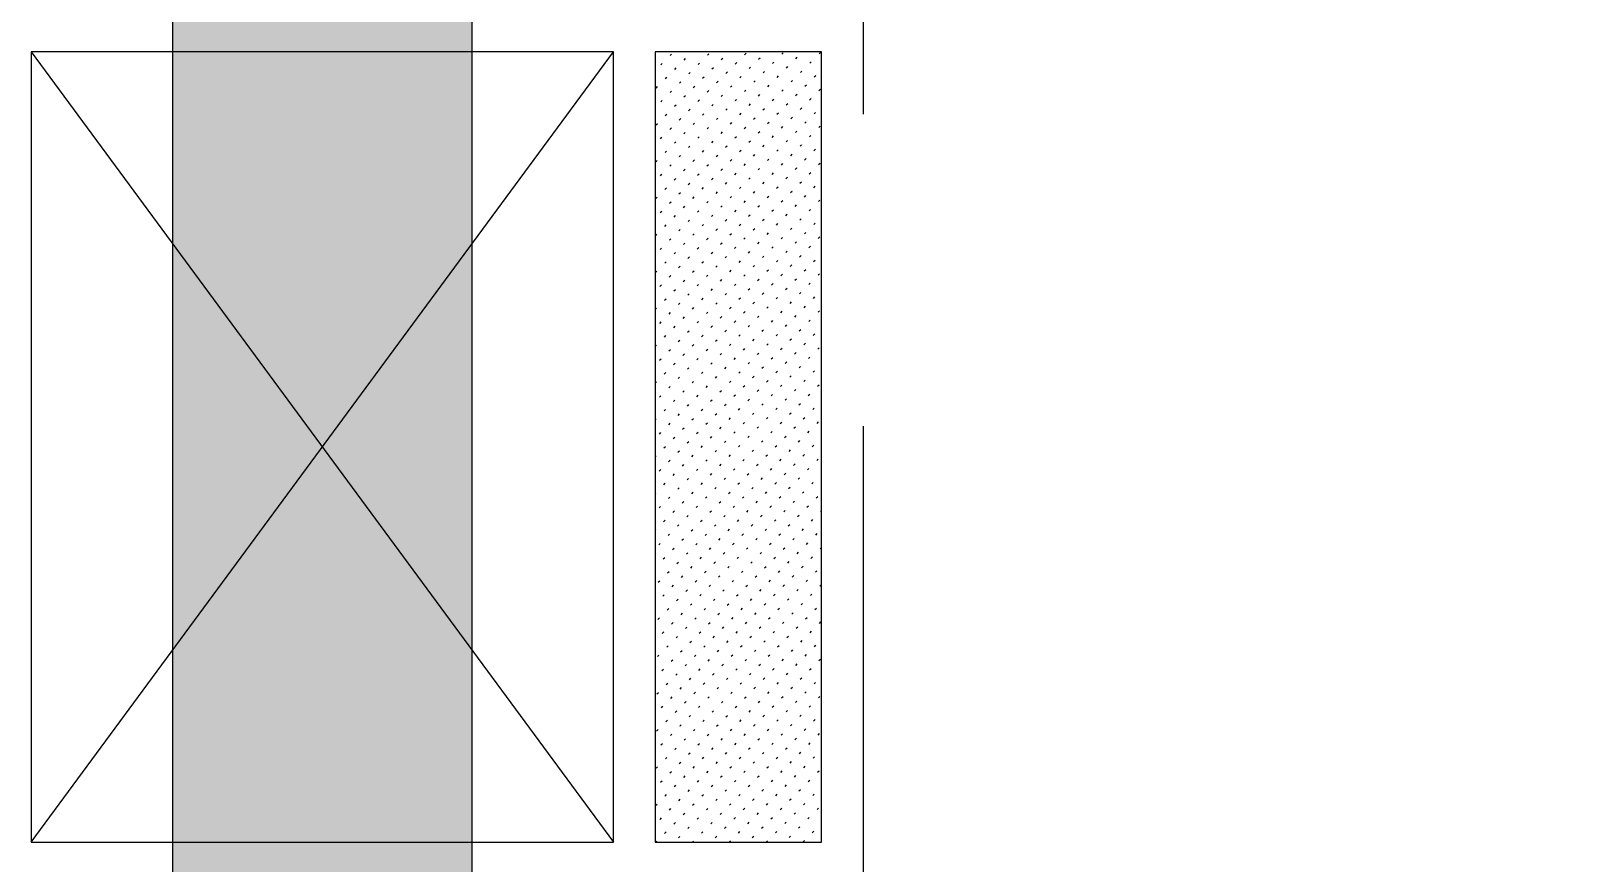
# Model space of a CAD drawing. Extents: x 0 to 119, y 0 to 84.
# Drawn here: x 67.092 to 68.582, y 69.552 to 70.352 of the extents above; entities that cross this region are included whole.
import ezdxf

# ---------------------------------------------------------------- set-up
doc = ezdxf.new("R2010")
doc.units = 0
doc.header["$MEASUREMENT"] = 0
doc.linetypes.add('ESTILO_TQS_0001', pattern=[1, 0.7, -0.3])
for name, color, linetype in [('1', 3, 'CONTINUOUS'), ('29', 9, 'CONTINUOUS'), ('9', 8, 'CONTINUOUS')]:
    doc.layers.add(name, color=color, linetype=linetype)

msp = doc.modelspace()

# ---------------------------------------------------------------- linework, layer by layer
at = {"layer": '1', "color": 3, "linetype": 'ESTILO_TQS_0001'}
msp.add_lwpolyline([(67.89179, 68.732318), (70.85179, 68.732318), (70.85179, 71.972318), (67.89179, 71.972318), (67.89179, 68.732318)], dxfattribs=at)
at = {"layer": '29', "color": 9, "linetype": 'Continuous'}
msp.add_lwpolyline([(67.227788, 63.132318), (67.515788, 63.132318), (67.515788, 74.332318), (67.227788, 74.332318), (67.227788, 63.132318)], dxfattribs=at)
for points in [[(67.227788, 63.132318), (67.515788, 63.132318), (67.515788, 74.332318)], [(67.227788, 63.132318), (67.515788, 74.332318), (67.227788, 74.332318)], [(67.227788, 63.132318), (67.227788, 74.332318), (67.227788, 63.132318)]]:
    msp.add_solid(points, dxfattribs=at)
at = {"layer": '9', "color": 8, "linetype": 'Continuous'}
for p, q in [((67.091788, 70.332318), (67.651788, 69.572318)), ((67.091788, 69.572318), (67.651788, 70.332318)), ((67.706204, 70.328676), (67.707618, 70.33009)), ((67.741983, 70.3291), (67.743398, 70.330515)), ((67.777763, 70.329525), (67.779177, 70.330939)), ((67.813543, 70.329949), (67.814957, 70.331363)), ((67.849322, 70.330373), (67.850736, 70.331787)), ((67.691788, 70.31426), (67.691788, 70.31426)), ((67.697223, 70.319696), (67.698638, 70.32111)), ((67.710623, 70.315418), (67.712037, 70.316832)), ((67.719603, 70.324398), (67.721018, 70.325812)), ((67.733003, 70.32012), (67.734417, 70.321534)), ((67.746403, 70.315842), (67.747817, 70.317256)), ((67.755383, 70.324822), (67.756797, 70.326237)), ((67.768783, 70.320544), (67.770197, 70.321959)), ((67.782182, 70.316266), (67.783597, 70.317681)), ((67.791163, 70.325247), (67.792577, 70.326661)), ((67.795582, 70.311988), (67.796996, 70.313403)), ((67.804562, 70.320969), (67.805976, 70.322383)), ((67.817962, 70.316691), (67.819376, 70.318105)), ((67.826942, 70.325671), (67.828356, 70.327085)), ((67.831362, 70.312413), (67.832776, 70.313827)), ((67.840342, 70.321393), (67.841756, 70.322807)), ((67.692663, 70.297457), (67.694077, 70.298872)), ((67.701643, 70.306438), (67.703057, 70.307852)), ((67.715043, 70.30216), (67.716457, 70.303574)), ((67.724023, 70.31114), (67.725437, 70.312554)), ((67.728442, 70.297882), (67.729856, 70.299296)), ((67.737422, 70.306862), (67.738837, 70.308276)), ((67.750822, 70.302584), (67.752236, 70.303998)), ((67.759802, 70.311564), (67.761217, 70.312978)), ((67.764222, 70.298306), (67.765636, 70.29972)), ((67.773202, 70.307286), (67.774616, 70.3087)), ((67.786602, 70.303008), (67.788016, 70.304422)), ((67.800001, 70.29873), (67.801416, 70.300144)), ((67.808982, 70.30771), (67.810396, 70.309125)), ((67.822381, 70.303432), (67.823796, 70.304847)), ((67.835781, 70.299154), (67.837195, 70.300569)), ((67.844761, 70.308135), (67.846175, 70.309549)), ((67.847213, 70.310586), (67.847213, 70.310586)), ((67.691788, 70.296583), (67.691788, 70.296583)), ((67.697082, 70.284199), (67.698496, 70.285613)), ((67.706062, 70.293179), (67.707476, 70.294594)), ((67.719462, 70.288901), (67.720876, 70.290316)), ((67.732862, 70.284623), (67.734276, 70.286038)), ((67.741842, 70.293604), (67.743256, 70.295018)), ((67.755242, 70.289326), (67.756656, 70.29074)), ((67.768641, 70.285048), (67.770055, 70.286462)), ((67.777621, 70.294028), (67.779036, 70.295442)), ((67.791021, 70.28975), (67.792435, 70.291164)), ((67.804421, 70.285472), (67.805835, 70.286886)), ((67.813401, 70.294452), (67.814815, 70.295866)), ((67.826801, 70.290174), (67.828215, 70.291588)), ((67.8402, 70.285896), (67.841615, 70.28731)), ((67.842499, 70.288194), (67.842499, 70.288194)), ((67.849181, 70.294876), (67.850595, 70.296291)), ((67.691788, 70.278905), (67.691788, 70.278905)), ((67.701501, 70.270941), (67.702916, 70.272355)), ((67.710482, 70.279921), (67.711896, 70.281335)), ((67.723881, 70.275643), (67.725296, 70.277057)), ((67.737281, 70.271365), (67.738695, 70.272779)), ((67.746261, 70.280345), (67.747676, 70.28176)), ((67.750681, 70.267087), (67.752095, 70.268501)), ((67.759661, 70.276067), (67.761075, 70.277482)), ((67.773061, 70.271789), (67.774475, 70.273204)), ((67.782041, 70.28077), (67.783455, 70.282184)), ((67.78646, 70.267511), (67.787875, 70.268926)), ((67.795441, 70.276492), (67.796855, 70.277906)), ((67.80884, 70.272214), (67.810254, 70.273628)), ((67.817821, 70.281194), (67.819235, 70.282608)), ((67.82224, 70.267936), (67.823654, 70.26935)), ((67.83122, 70.276916), (67.832634, 70.27833)), ((67.84462, 70.272638), (67.846034, 70.274052)), ((67.691788, 70.261227), (67.691788, 70.261227)), ((67.692521, 70.261961), (67.693935, 70.263375)), ((67.705921, 70.257683), (67.707335, 70.259097)), ((67.714901, 70.266663), (67.716315, 70.268077)), ((67.719321, 70.253405), (67.720735, 70.254819)), ((67.728301, 70.262385), (67.729715, 70.263799)), ((67.7417, 70.258107), (67.743115, 70.259521)), ((67.7551, 70.253829), (67.756514, 70.255243)), ((67.76408, 70.262809), (67.765495, 70.264223)), ((67.77748, 70.258531), (67.778894, 70.259945)), ((67.79088, 70.254253), (67.792294, 70.255667)), ((67.79986, 70.263233), (67.801274, 70.264648)), ((67.81326, 70.258955), (67.814674, 70.26037)), ((67.826659, 70.254677), (67.828074, 70.256092)), ((67.83564, 70.263658), (67.837054, 70.265072)), ((67.837784, 70.265802), (67.837784, 70.265802)), ((67.849039, 70.25938), (67.850453, 70.260794)), ((67.691788, 70.24355), (67.691788, 70.24355)), ((67.696941, 70.248702), (67.698355, 70.250117)), ((67.71034, 70.244424), (67.711754, 70.245839)), ((67.72374, 70.240146), (67.725154, 70.241561)), ((67.73272, 70.249127), (67.734134, 70.250541)), ((67.74612, 70.244849), (67.747534, 70.246263)), ((67.75952, 70.240571), (67.760934, 70.241985)), ((67.7685, 70.249551), (67.769914, 70.250965)), ((67.781899, 70.245273), (67.783314, 70.246687)), ((67.795299, 70.240995), (67.796713, 70.242409)), ((67.804279, 70.249975), (67.805694, 70.251389)), ((67.817679, 70.245697), (67.819093, 70.247111)), ((67.831079, 70.241419), (67.832493, 70.242833)), ((67.83307, 70.243411), (67.83307, 70.243411)), ((67.840059, 70.250399), (67.841473, 70.251814)), ((67.691788, 70.225872), (67.691788, 70.225872)), ((67.69238, 70.226464), (67.693794, 70.227878)), ((67.70136, 70.235444), (67.702774, 70.236858)), ((67.71476, 70.231166), (67.716174, 70.23258)), ((67.728159, 70.226888), (67.729574, 70.228302)), ((67.73714, 70.235868), (67.738554, 70.237283)), ((67.741559, 70.22261), (67.742973, 70.224024)), ((67.750539, 70.23159), (67.751954, 70.233005)), ((67.763939, 70.227312), (67.765353, 70.228727)), ((67.772919, 70.236293), (67.774333, 70.237707)), ((67.777339, 70.223034), (67.778753, 70.224449)), ((67.786319, 70.232015), (67.787733, 70.233429)), ((67.799719, 70.227737), (67.801133, 70.229151)), ((67.808699, 70.236717), (67.810113, 70.238131)), ((67.813118, 70.223459), (67.814532, 70.224873)), ((67.822099, 70.232439), (67.823513, 70.233853)), ((67.835498, 70.228161), (67.836912, 70.229575)), ((67.844478, 70.237141), (67.845893, 70.238555)), ((67.848898, 70.223883), (67.850312, 70.225297)), ((67.696799, 70.213206), (67.698213, 70.21462)), ((67.705779, 70.222186), (67.707194, 70.2236)), ((67.710199, 70.208928), (67.711613, 70.210342)), ((67.719179, 70.217908), (67.720593, 70.219322)), ((67.732579, 70.21363), (67.733993, 70.215044)), ((67.745978, 70.209352), (67.747393, 70.210766)), ((67.754959, 70.218332), (67.756373, 70.219746)), ((67.768358, 70.214054), (67.769773, 70.215468)), ((67.781758, 70.209776), (67.783172, 70.21119)), ((67.790738, 70.218756), (67.792153, 70.220171)), ((67.804138, 70.214478), (67.805552, 70.215893)), ((67.817538, 70.2102), (67.818952, 70.211615)), ((67.826518, 70.219181), (67.827932, 70.220595)), ((67.828356, 70.221019), (67.828356, 70.221019)), ((67.839918, 70.214903), (67.841332, 70.216317)), ((67.691788, 70.208194), (67.691788, 70.208194)), ((67.701219, 70.199947), (67.702633, 70.201361)), ((67.714618, 70.195669), (67.716032, 70.197084)), ((67.723599, 70.20465), (67.725013, 70.206064)), ((67.736998, 70.200372), (67.738412, 70.201786)), ((67.750398, 70.196094), (67.751812, 70.197508)), ((67.759378, 70.205074), (67.760792, 70.206488)), ((67.772778, 70.200796), (67.774192, 70.20221)), ((67.786177, 70.196518), (67.787592, 70.197932)), ((67.795158, 70.205498), (67.796572, 70.206912)), ((67.808557, 70.20122), (67.809972, 70.202634)), ((67.821957, 70.196942), (67.823371, 70.198356)), ((67.823642, 70.198627), (67.823642, 70.198627)), ((67.830937, 70.205922), (67.832352, 70.207337)), ((67.835357, 70.192664), (67.836771, 70.194078)), ((67.844337, 70.201644), (67.845751, 70.203059)), ((67.691788, 70.190517), (67.691788, 70.190517)), ((67.692238, 70.190967), (67.693653, 70.192381)), ((67.696658, 70.177709), (67.698072, 70.179123)), ((67.705638, 70.186689), (67.707052, 70.188103)), ((67.719038, 70.182411), (67.720452, 70.183825)), ((67.728018, 70.191391), (67.729432, 70.192806)), ((67.732437, 70.178133), (67.733852, 70.179547)), ((67.741418, 70.187113), (67.742832, 70.188528)), ((67.754817, 70.182835), (67.756232, 70.18425)), ((67.763798, 70.191816), (67.765212, 70.19323)), ((67.768217, 70.178557), (67.769631, 70.179972)), ((67.777197, 70.187538), (67.778611, 70.188952)), ((67.790597, 70.18326), (67.792011, 70.184674)), ((67.799577, 70.19224), (67.800991, 70.193654)), ((67.803997, 70.178982), (67.805411, 70.180396)), ((67.812977, 70.187962), (67.814391, 70.189376)), ((67.826377, 70.183684), (67.827791, 70.185098)), ((67.839776, 70.179406), (67.84119, 70.18082)), ((67.848756, 70.188386), (67.850171, 70.1898)), ((67.691788, 70.172839), (67.691788, 70.172839)), ((67.701077, 70.164451), (67.702491, 70.165865)), ((67.710057, 70.173431), (67.711472, 70.174845)), ((67.723457, 70.169153), (67.724871, 70.170567)), ((67.736857, 70.164875), (67.738271, 70.166289)), ((67.745837, 70.173855), (67.747251, 70.175269)), ((67.759237, 70.169577), (67.760651, 70.170991)), ((67.772636, 70.165299), (67.774051, 70.166713)), ((67.781617, 70.174279), (67.783031, 70.175694)), ((67.795016, 70.170001), (67.796431, 70.171416)), ((67.808416, 70.165723), (67.80983, 70.167138)), ((67.817396, 70.174704), (67.81881, 70.176118)), ((67.818928, 70.176236), (67.818928, 70.176236)), ((67.830796, 70.170426), (67.83221, 70.17184)), ((67.844196, 70.166148), (67.84561, 70.167562)), ((67.691788, 70.155161), (67.691788, 70.155161)), ((67.692097, 70.15547), (67.693511, 70.156884)), ((67.705497, 70.151192), (67.706911, 70.152606)), ((67.714477, 70.160173), (67.715891, 70.161587)), ((67.727877, 70.155895), (67.729291, 70.157309)), ((67.741276, 70.151617), (67.74269, 70.153031)), ((67.750256, 70.160597), (67.751671, 70.162011)), ((67.763656, 70.156319), (67.76507, 70.157733)), ((67.777056, 70.152041), (67.77847, 70.153455)), ((67.786036, 70.161021), (67.78745, 70.162435)), ((67.799436, 70.156743), (67.80085, 70.158157)), ((67.812835, 70.152465), (67.814214, 70.153844)), ((67.814214, 70.153844), (67.81425, 70.153879)), ((67.821816, 70.161445), (67.82323, 70.16286)), ((67.826235, 70.148187), (67.827649, 70.149601)), ((67.835215, 70.157167), (67.83663, 70.158582)), ((67.848615, 70.152889), (67.850029, 70.154304)), ((67.691788, 70.137484), (67.691788, 70.137484)), ((67.696516, 70.142212), (67.697931, 70.143626)), ((67.709916, 70.137934), (67.71133, 70.139348)), ((67.718896, 70.146914), (67.72031, 70.148328)), ((67.723316, 70.133656), (67.72473, 70.13507)), ((67.732296, 70.142636), (67.73371, 70.14405)), ((67.745696, 70.138358), (67.74711, 70.139772)), ((67.754676, 70.147339), (67.75609, 70.148753)), ((67.759095, 70.13408), (67.76051, 70.135495)), ((67.768076, 70.143061), (67.76949, 70.144475)), ((67.781475, 70.138783), (67.782889, 70.140197)), ((67.790455, 70.147763), (67.79187, 70.149177)), ((67.794875, 70.134505), (67.796289, 70.135919)), ((67.803855, 70.143485), (67.805269, 70.144899)), ((67.817255, 70.139207), (67.818669, 70.140621)), ((67.830654, 70.134929), (67.832069, 70.136343)), ((67.839635, 70.143909), (67.841049, 70.145323)), ((67.691788, 70.119806), (67.691788, 70.119806)), ((67.691956, 70.119974), (67.69337, 70.121388)), ((67.700936, 70.128954), (67.70235, 70.130368)), ((67.714335, 70.124676), (67.71575, 70.12609)), ((67.727735, 70.120398), (67.729149, 70.121812)), ((67.736715, 70.129378), (67.73813, 70.130792)), ((67.750115, 70.1251), (67.751529, 70.126514)), ((67.763515, 70.120822), (67.764929, 70.122236)), ((67.772495, 70.129802), (67.773909, 70.131217)), ((67.785895, 70.125524), (67.787309, 70.126939)), ((67.799294, 70.121246), (67.800709, 70.122661)), ((67.808275, 70.130227), (67.8095, 70.131452)), ((67.8095, 70.131452), (67.809689, 70.131641)), ((67.821674, 70.125949), (67.823088, 70.127363)), ((67.835074, 70.121671), (67.836488, 70.123085)), ((67.844054, 70.130651), (67.845468, 70.132065)), ((67.696375, 70.106715), (67.697789, 70.108129)), ((67.705355, 70.115696), (67.706769, 70.11711)), ((67.718755, 70.111418), (67.720169, 70.112832)), ((67.732155, 70.10714), (67.733569, 70.108554)), ((67.741135, 70.11612), (67.742549, 70.117534)), ((67.754534, 70.111842), (67.755949, 70.113256)), ((67.767934, 70.107564), (67.769348, 70.108978)), ((67.776914, 70.116544), (67.778329, 70.117958)), ((67.781334, 70.103286), (67.782748, 70.1047)), ((67.790314, 70.112266), (67.791728, 70.11368)), ((67.803714, 70.107988), (67.804786, 70.10906)), ((67.804786, 70.10906), (67.805128, 70.109402)), ((67.812694, 70.116968), (67.814108, 70.118383)), ((67.817113, 70.10371), (67.818528, 70.105124)), ((67.826094, 70.11269), (67.827508, 70.114105)), ((67.839493, 70.108412), (67.840908, 70.109827)), ((67.848474, 70.117393), (67.849888, 70.118807)), ((67.691788, 70.102128), (67.691788, 70.102128)), ((67.700794, 70.093457), (67.702209, 70.094871)), ((67.709775, 70.102437), (67.711189, 70.103851)), ((67.714194, 70.089179), (67.715608, 70.090593)), ((67.723174, 70.098159), (67.724588, 70.099573)), ((67.736574, 70.093881), (67.737988, 70.095295)), ((67.745554, 70.102862), (67.746968, 70.104276)), ((67.749974, 70.089603), (67.751388, 70.091017)), ((67.758954, 70.098584), (67.760368, 70.099998)), ((67.772354, 70.094306), (67.773768, 70.09572)), ((67.785753, 70.090028), (67.787167, 70.091442)), ((67.794733, 70.099008), (67.796148, 70.100422)), ((67.808133, 70.09473), (67.809547, 70.096144)), ((67.821533, 70.090452), (67.822947, 70.091866)), ((67.830513, 70.099432), (67.831927, 70.100846)), ((67.843913, 70.095154), (67.845327, 70.096568)), ((67.691788, 70.084451), (67.691788, 70.084451)), ((67.691814, 70.084477), (67.693228, 70.085891)), ((67.705214, 70.080199), (67.706628, 70.081613)), ((67.718613, 70.075921), (67.720028, 70.077335)), ((67.727594, 70.084901), (67.729008, 70.086315)), ((67.740993, 70.080623), (67.742408, 70.082037)), ((67.754393, 70.076345), (67.755807, 70.077759)), ((67.763373, 70.085325), (67.764788, 70.086739)), ((67.776773, 70.081047), (67.778187, 70.082461)), ((67.790173, 70.076769), (67.791587, 70.078183)), ((67.799153, 70.08575), (67.800072, 70.086669)), ((67.800072, 70.086669), (67.800567, 70.087164)), ((67.812553, 70.081472), (67.813967, 70.082886)), ((67.825952, 70.077194), (67.827366, 70.078608)), ((67.834932, 70.086174), (67.836347, 70.087588)), ((67.848332, 70.081896), (67.849746, 70.08331)), ((67.691788, 70.066773), (67.691788, 70.066773)), ((67.696233, 70.071218), (67.697648, 70.072633)), ((67.709633, 70.06694), (67.711047, 70.068355)), ((67.723033, 70.062663), (67.724447, 70.064077)), ((67.732013, 70.071643), (67.733427, 70.073057)), ((67.745413, 70.067365), (67.746827, 70.068779)), ((67.758812, 70.063087), (67.760227, 70.064501)), ((67.767793, 70.072067), (67.769207, 70.073481)), ((67.772212, 70.058809), (67.773626, 70.060223)), ((67.781192, 70.067789), (67.782607, 70.069203)), ((67.794592, 70.063511), (67.795358, 70.064277)), ((67.795358, 70.064277), (67.796006, 70.064925)), ((67.803572, 70.072491), (67.804987, 70.073906)), ((67.807992, 70.059233), (67.809406, 70.060647)), ((67.816972, 70.068213), (67.818386, 70.069628)), ((67.830372, 70.063935), (67.831786, 70.06535)), ((67.839352, 70.072916), (67.840766, 70.07433)), ((67.843771, 70.059657), (67.845186, 70.061072)), ((67.691788, 70.049095), (67.693087, 70.050394)), ((67.700653, 70.05796), (67.702067, 70.059374)), ((67.705072, 70.044702), (67.706487, 70.046116)), ((67.714053, 70.053682), (67.715467, 70.055096)), ((67.727452, 70.049404), (67.728866, 70.050818)), ((67.736433, 70.058385), (67.737847, 70.059799)), ((67.740852, 70.045126), (67.742266, 70.04654)), ((67.749832, 70.054107), (67.751246, 70.055521)), ((67.763232, 70.049829), (67.764646, 70.051243)), ((67.776632, 70.045551), (67.778046, 70.046965)), ((67.785612, 70.054531), (67.787026, 70.055945)), ((67.799011, 70.050253), (67.800426, 70.051667)), ((67.812411, 70.045975), (67.813825, 70.047389)), ((67.821391, 70.054955), (67.822806, 70.056369)), ((67.834791, 70.050677), (67.836205, 70.052091)), ((67.848191, 70.046399), (67.849605, 70.047813)), ((67.691788, 70.031418), (67.691788, 70.031418)), ((67.696092, 70.035722), (67.697506, 70.037136)), ((67.709492, 70.031444), (67.710906, 70.032858)), ((67.718472, 70.040424), (67.719886, 70.041838)), ((67.731872, 70.036146), (67.733286, 70.03756)), ((67.745271, 70.031868), (67.746686, 70.033282)), ((67.754252, 70.040848), (67.755666, 70.042262)), ((67.767651, 70.03657), (67.769065, 70.037984)), ((67.781051, 70.032292), (67.782465, 70.033706)), ((67.790031, 70.041273), (67.790644, 70.041885)), ((67.790644, 70.041885), (67.791445, 70.042687)), ((67.803431, 70.036995), (67.804845, 70.038409)), ((67.816831, 70.032717), (67.818245, 70.034131)), ((67.825811, 70.041697), (67.827225, 70.043111)), ((67.83921, 70.037419), (67.840625, 70.038833)), ((67.700511, 70.022463), (67.701926, 70.023878)), ((67.713911, 70.018185), (67.715325, 70.0196)), ((67.722891, 70.027166), (67.724306, 70.02858)), ((67.727311, 70.013907), (67.728725, 70.015322)), ((67.736291, 70.022888), (67.737705, 70.024302)), ((67.749691, 70.01861), (67.751105, 70.020024)), ((67.758671, 70.02759), (67.760085, 70.029004)), ((67.76309, 70.014332), (67.764505, 70.015746)), ((67.772071, 70.023312), (67.773485, 70.024726)), ((67.78547, 70.019034), (67.78593, 70.019494)), ((67.78593, 70.019494), (67.786885, 70.020448)), ((67.794451, 70.028014), (67.795865, 70.029428)), ((67.79887, 70.014756), (67.800284, 70.01617)), ((67.80785, 70.023736), (67.809265, 70.02515)), ((67.82125, 70.019458), (67.822664, 70.020872)), ((67.83023, 70.028439), (67.831644, 70.029853)), ((67.83465, 70.01518), (67.836064, 70.016594)), ((67.84363, 70.024161), (67.845044, 70.025575)), ((67.691788, 70.01374), (67.692945, 70.014897)), ((67.695951, 70.000225), (67.697365, 70.001639)), ((67.704931, 70.009205), (67.706345, 70.010619)), ((67.718331, 70.004927), (67.719745, 70.006341)), ((67.73173, 70.000649), (67.733144, 70.002063)), ((67.740711, 70.009629), (67.742125, 70.011044)), ((67.75411, 70.005351), (67.755524, 70.006766)), ((67.76751, 70.001074), (67.768924, 70.002488)), ((67.77649, 70.010054), (67.777904, 70.011468)), ((67.78989, 70.005776), (67.791304, 70.00719)), ((67.803289, 70.001498), (67.804704, 70.002912)), ((67.81227, 70.010478), (67.813684, 70.011892)), ((67.825669, 70.0062), (67.827084, 70.007614)), ((67.838928, 70.001781), (67.840342, 70.003195)), ((67.847908, 70.010761), (67.849322, 70.012175)), ((67.691788, 69.996062), (67.691788, 69.996062)), ((67.70037, 69.986967), (67.701784, 69.988381)), ((67.70935, 69.995947), (67.710765, 69.997361)), ((67.72275, 69.991669), (67.724164, 69.993083)), ((67.73615, 69.987391), (67.737564, 69.988805)), ((67.74513, 69.996371), (67.746544, 69.997785)), ((67.75853, 69.992093), (67.759944, 69.993507)), ((67.771929, 69.987815), (67.773343, 69.989229)), ((67.78091, 69.996796), (67.781216, 69.997102)), ((67.781216, 69.997102), (67.782324, 69.99821)), ((67.794309, 69.992518), (67.795723, 69.993932)), ((67.807709, 69.98824), (67.809123, 69.989654)), ((67.816689, 69.99722), (67.818103, 69.998634)), ((67.829947, 69.9928), (67.831362, 69.994215)), ((67.843206, 69.988381), (67.84462, 69.989795)), ((67.691788, 69.978385), (67.692804, 69.979401)), ((67.704789, 69.973708), (67.706204, 69.975123)), ((67.71377, 69.982689), (67.715184, 69.984103)), ((67.718189, 69.96943), (67.719603, 69.970845)), ((67.727169, 69.978411), (67.728584, 69.979825)), ((67.740569, 69.974133), (67.741983, 69.975547)), ((67.749549, 69.983113), (67.750964, 69.984527)), ((67.753969, 69.969855), (67.755383, 69.971269)), ((67.762949, 69.978835), (67.764363, 69.980249)), ((67.776349, 69.974557), (67.776502, 69.97471)), ((67.776502, 69.97471), (67.777763, 69.975971)), ((67.785329, 69.983537), (67.786743, 69.984951)), ((67.789748, 69.970279), (67.791163, 69.971693)), ((67.798729, 69.979259), (67.800143, 69.980673)), ((67.811987, 69.97484), (67.813401, 69.976254)), ((67.820967, 69.98382), (67.822381, 69.985234)), ((67.825245, 69.97042), (67.826659, 69.971835)), ((67.834225, 69.979401), (67.83564, 69.980815)), ((67.847484, 69.974981), (67.848898, 69.976395)), ((67.691788, 69.960707), (67.691788, 69.960707)), ((67.695809, 69.964728), (67.697223, 69.966142)), ((67.709209, 69.96045), (67.710623, 69.961864)), ((67.722609, 69.956172), (67.724023, 69.957586)), ((67.731589, 69.965152), (67.733003, 69.966567)), ((67.744989, 69.960874), (67.746403, 69.962289)), ((67.758388, 69.956596), (67.759802, 69.958011)), ((67.767368, 69.965577), (67.768783, 69.966991)), ((67.780768, 69.961299), (67.782182, 69.962713)), ((67.794026, 69.956879), (67.795441, 69.958294)), ((67.803007, 69.96586), (67.804421, 69.967274)), ((67.816265, 69.96144), (67.817679, 69.962854)), ((67.829523, 69.957021), (67.830937, 69.958435)), ((67.838503, 69.966001), (67.839918, 69.967415)), ((67.851762, 69.961582), (67.851788, 69.961608)), ((67.691788, 69.943029), (67.692663, 69.943904)), ((67.700229, 69.95147), (67.701643, 69.952884)), ((67.713628, 69.947192), (67.715043, 69.948606)), ((67.727028, 69.942914), (67.728442, 69.944328)), ((67.736008, 69.951894), (67.737422, 69.953308)), ((67.749408, 69.947616), (67.750822, 69.94903)), ((67.762808, 69.943338), (67.764222, 69.944752)), ((67.771788, 69.952318), (67.773202, 69.953733)), ((67.771788, 69.952318), (67.771788, 69.952318)), ((67.785046, 69.947899), (67.78646, 69.949313)), ((67.798304, 69.94348), (67.799719, 69.944894)), ((67.807285, 69.95246), (67.808699, 69.953874)), ((67.820543, 69.94804), (67.821957, 69.949455)), ((67.833801, 69.943621), (67.835215, 69.945035)), ((67.842781, 69.952601), (67.844196, 69.954016)), ((67.695668, 69.929231), (67.697082, 69.930646)), ((67.704648, 69.938212), (67.706062, 69.939626)), ((67.709067, 69.924953), (67.710482, 69.926368)), ((67.718048, 69.933934), (67.719462, 69.935348)), ((67.731447, 69.929656), (67.732862, 69.93107)), ((67.740428, 69.938636), (67.741842, 69.94005)), ((67.744847, 69.925378), (67.746261, 69.926792)), ((67.753827, 69.934358), (67.755242, 69.935772)), ((67.767074, 69.929927), (67.767074, 69.929927)), ((67.767086, 69.929939), (67.7685, 69.931353)), ((67.776066, 69.938919), (67.77748, 69.940333)), ((67.780344, 69.925519), (67.781758, 69.926933)), ((67.789324, 69.934499), (67.790738, 69.935914)), ((67.802582, 69.93008), (67.803997, 69.931494)), ((67.811563, 69.93906), (67.812977, 69.940474)), ((67.815841, 69.925661), (67.817255, 69.927075)), ((67.824821, 69.934641), (67.826235, 69.936055)), ((67.838079, 69.930221), (67.839493, 69.931636)), ((67.847059, 69.939202), (67.848474, 69.940616)), ((67.851337, 69.925802), (67.851788, 69.926252)), ((67.691788, 69.925351), (67.691788, 69.925351)), ((67.700087, 69.915973), (67.701501, 69.917387)), ((67.713487, 69.911695), (67.714901, 69.913109)), ((67.722467, 69.920675), (67.723881, 69.92209)), ((67.735867, 69.916397), (67.737281, 69.917812)), ((67.749125, 69.911978), (67.750539, 69.913392)), ((67.758105, 69.920958), (67.75952, 69.922373)), ((67.771364, 69.916539), (67.772778, 69.917953)), ((67.784622, 69.912119), (67.786036, 69.913534)), ((67.793602, 69.9211), (67.795016, 69.922514)), ((67.80686, 69.91668), (67.808275, 69.918095)), ((67.820119, 69.912261), (67.821533, 69.913675)), ((67.829099, 69.921241), (67.830513, 69.922655)), ((67.842357, 69.916822), (67.843771, 69.918236)), ((67.691788, 69.907674), (67.692521, 69.908407)), ((67.704507, 69.902715), (67.705921, 69.904129)), ((67.717906, 69.898437), (67.719321, 69.899851)), ((67.726887, 69.907417), (67.728301, 69.908831)), ((67.740145, 69.902998), (67.741559, 69.904412)), ((67.753403, 69.898578), (67.754817, 69.899993)), ((67.76236, 69.907535), (67.76236, 69.907535)), ((67.762383, 69.907559), (67.763798, 69.908973)), ((67.775642, 69.903139), (67.777056, 69.904553)), ((67.7889, 69.89872), (67.790314, 69.900134)), ((67.79788, 69.9077), (67.799294, 69.909114)), ((67.811138, 69.903281), (67.812553, 69.904695)), ((67.824397, 69.898861), (67.825811, 69.900275)), ((67.833377, 69.907841), (67.834791, 69.909256)), ((67.846635, 69.903422), (67.848049, 69.904836)), ((67.691788, 69.889996), (67.691788, 69.889996)), ((67.695526, 69.893735), (67.696941, 69.895149)), ((67.699946, 69.880476), (67.70136, 69.881891)), ((67.708926, 69.889457), (67.71034, 69.890871)), ((67.722184, 69.885037), (67.723599, 69.886451)), ((67.731165, 69.894018), (67.732579, 69.895432)), ((67.735443, 69.880618), (67.736857, 69.882032)), ((67.744423, 69.889598), (67.745837, 69.891012)), ((67.757646, 69.885143), (67.757646, 69.885143)), ((67.757681, 69.885179), (67.759095, 69.886593)), ((67.766661, 69.894159), (67.768076, 69.895573)), ((67.770939, 69.880759), (67.772354, 69.882173)), ((67.77992, 69.88974), (67.781334, 69.891154)), ((67.793178, 69.88532), (67.794592, 69.886734)), ((67.802158, 69.8943), (67.803572, 69.895715)), ((67.806436, 69.880901), (67.80785, 69.882315)), ((67.815416, 69.889881), (67.816831, 69.891295)), ((67.828675, 69.885462), (67.830089, 69.886876)), ((67.837655, 69.894442), (67.839069, 69.895856)), ((67.841933, 69.881042), (67.843347, 69.882456)), ((67.850913, 69.890022), (67.851788, 69.890897)), ((67.691788, 69.872318), (67.69238, 69.87291)), ((67.704224, 69.867077), (67.705638, 69.868491)), ((67.713204, 69.876057), (67.714618, 69.877471)), ((67.726462, 69.871638), (67.727877, 69.873052)), ((67.739721, 69.867218), (67.741135, 69.868632)), ((67.748701, 69.876198), (67.750115, 69.877613)), ((67.761959, 69.871779), (67.763373, 69.873193)), ((67.775217, 69.86736), (67.776632, 69.868774)), ((67.784198, 69.87634), (67.785612, 69.877754)), ((67.797456, 69.87192), (67.79887, 69.873335)), ((67.810714, 69.867501), (67.812128, 69.868915)), ((67.819694, 69.876481), (67.821109, 69.877896)), ((67.832953, 69.872062), (67.834367, 69.873476)), ((67.846211, 69.867642), (67.847625, 69.869057)), ((67.691788, 69.854641), (67.691788, 69.854641)), ((67.695244, 69.858097), (67.696658, 69.859511)), ((67.708502, 69.853677), (67.709916, 69.855091)), ((67.717482, 69.862657), (67.718896, 69.864072)), ((67.73074, 69.858238), (67.732155, 69.859652)), ((67.743999, 69.853819), (67.745413, 69.855233)), ((67.752932, 69.862752), (67.752932, 69.862752)), ((67.752979, 69.862799), (67.754393, 69.864213)), ((67.766237, 69.858379), (67.767651, 69.859794)), ((67.779495, 69.85396), (67.78091, 69.855374)), ((67.788476, 69.86294), (67.78989, 69.864354)), ((67.801734, 69.858521), (67.803148, 69.859935)), ((67.814992, 69.854101), (67.816406, 69.855516)), ((67.823972, 69.863082), (67.825387, 69.864496)), ((67.837231, 69.858662), (67.838645, 69.860076)), ((67.850489, 69.854243), (67.851788, 69.855542)), ((67.691788, 69.836963), (67.691956, 69.837131)), ((67.699522, 69.844697), (67.700936, 69.846111)), ((67.71278, 69.840277), (67.714194, 69.841692)), ((67.72176, 69.849258), (67.723174, 69.850672)), ((67.726038, 69.835858), (67.727452, 69.837272)), ((67.735018, 69.844838), (67.736433, 69.846252)), ((67.748218, 69.84036), (67.748218, 69.84036)), ((67.748277, 69.840419), (67.749691, 69.841833)), ((67.757257, 69.849399), (67.758671, 69.850813)), ((67.761535, 69.835999), (67.762949, 69.837414)), ((67.770515, 69.84498), (67.771929, 69.846394)), ((67.783773, 69.84056), (67.785188, 69.841974)), ((67.792754, 69.849541), (67.794168, 69.850955)), ((67.797032, 69.836141), (67.798446, 69.837555)), ((67.806012, 69.845121), (67.807426, 69.846535)), ((67.81927, 69.840702), (67.820684, 69.842116)), ((67.82825, 69.849682), (67.829665, 69.851096)), ((67.832528, 69.836282), (67.833943, 69.837696)), ((67.841509, 69.845263), (67.842923, 69.846677)), ((67.694819, 69.822317), (67.696233, 69.823731)), ((67.7038, 69.831297), (67.705214, 69.832711)), ((67.717058, 69.826878), (67.718472, 69.828292)), ((67.730316, 69.822458), (67.73173, 69.823873)), ((67.739296, 69.831439), (67.740711, 69.832853)), ((67.752555, 69.827019), (67.753969, 69.828433)), ((67.765813, 69.8226), (67.767227, 69.824014)), ((67.774793, 69.83158), (67.776207, 69.832994)), ((67.788051, 69.827161), (67.789466, 69.828575)), ((67.80131, 69.822741), (67.802724, 69.824155)), ((67.81029, 69.831721), (67.811704, 69.833136)), ((67.823548, 69.827302), (67.824962, 69.828716)), ((67.836806, 69.822883), (67.838221, 69.824297)), ((67.845787, 69.831863), (67.847201, 69.833277)), ((67.691788, 69.819285), (67.691788, 69.819285)), ((67.699097, 69.808917), (67.700511, 69.810331)), ((67.708078, 69.817897), (67.709492, 69.819312)), ((67.721336, 69.813478), (67.72275, 69.814892)), ((67.734594, 69.809059), (67.736008, 69.810473)), ((67.743504, 69.817968), (67.743504, 69.817968)), ((67.743574, 69.818039), (67.744989, 69.819453)), ((67.756833, 69.813619), (67.758247, 69.815034)), ((67.770091, 69.8092), (67.771505, 69.810614)), ((67.779071, 69.81818), (67.780485, 69.819595)), ((67.792329, 69.813761), (67.793744, 69.815175)), ((67.805588, 69.809341), (67.807002, 69.810756)), ((67.814568, 69.818322), (67.815982, 69.819736)), ((67.827826, 69.813902), (67.82924, 69.815317)), ((67.841084, 69.809483), (67.842499, 69.810897)), ((67.850065, 69.818463), (67.851479, 69.819877)), ((67.691788, 69.801608), (67.691788, 69.801608)), ((67.703375, 69.795518), (67.704789, 69.796932)), ((67.712356, 69.804498), (67.71377, 69.805912)), ((67.716634, 69.791098), (67.718048, 69.792512)), ((67.725614, 69.800078), (67.727028, 69.801493)), ((67.73879, 69.795576), (67.73879, 69.795576)), ((67.738872, 69.795659), (67.740286, 69.797073)), ((67.747852, 69.804639), (67.749267, 69.806053)), ((67.75213, 69.79124), (67.753545, 69.792654)), ((67.761111, 69.80022), (67.762525, 69.801634)), ((67.774369, 69.7958), (67.775783, 69.797215)), ((67.783349, 69.804781), (67.784763, 69.806195)), ((67.787627, 69.791381), (67.789041, 69.792795)), ((67.796607, 69.800361), (67.798022, 69.801775)), ((67.809866, 69.795942), (67.81128, 69.797356)), ((67.818846, 69.804922), (67.82026, 69.806336)), ((67.823124, 69.791522), (67.824538, 69.792937)), ((67.832104, 69.800503), (67.833518, 69.801917)), ((67.845362, 69.796083), (67.846777, 69.797497)), ((67.691788, 69.78393), (67.691788, 69.78393)), ((67.694395, 69.786537), (67.695809, 69.787952)), ((67.707653, 69.782118), (67.709067, 69.783532)), ((67.720912, 69.777698), (67.722326, 69.779113)), ((67.729892, 69.786679), (67.731306, 69.788093)), ((67.74315, 69.782259), (67.744564, 69.783674)), ((67.756408, 69.77784), (67.757822, 69.779254)), ((67.765389, 69.78682), (67.766803, 69.788234)), ((67.778647, 69.782401), (67.780061, 69.783815)), ((67.791905, 69.777981), (67.793319, 69.779396)), ((67.800885, 69.786962), (67.8023, 69.788376)), ((67.814144, 69.782542), (67.815558, 69.783956)), ((67.827402, 69.778123), (67.828816, 69.779537)), ((67.836382, 69.787103), (67.837796, 69.788517)), ((67.84964, 69.782684), (67.851055, 69.784098)), ((67.691788, 69.766252), (67.691788, 69.766252)), ((67.698673, 69.773138), (67.700087, 69.774552)), ((67.711931, 69.768718), (67.713345, 69.770132)), ((67.72519, 69.764299), (67.726604, 69.765713)), ((67.734075, 69.773185), (67.734075, 69.773185)), ((67.73417, 69.773279), (67.735584, 69.774693)), ((67.747428, 69.76886), (67.748842, 69.770274)), ((67.760686, 69.76444), (67.7621, 69.765854)), ((67.769667, 69.77342), (67.771081, 69.774835)), ((67.782925, 69.769001), (67.784339, 69.770415)), ((67.796183, 69.764582), (67.797597, 69.765996)), ((67.805163, 69.773562), (67.806578, 69.774976)), ((67.818422, 69.769142), (67.819836, 69.770557)), ((67.83168, 69.764723), (67.833094, 69.766137)), ((67.84066, 69.773703), (67.842074, 69.775118)), ((67.691788, 69.748575), (67.691788, 69.748575)), ((67.693971, 69.750758), (67.695385, 69.752172)), ((67.702951, 69.759738), (67.704365, 69.761152)), ((67.707229, 69.746338), (67.708643, 69.747752)), ((67.716209, 69.755319), (67.717623, 69.756733)), ((67.729361, 69.750793), (67.729361, 69.750793)), ((67.729468, 69.750899), (67.730882, 69.752313)), ((67.738448, 69.759879), (67.739862, 69.761294)), ((67.742726, 69.74648), (67.74414, 69.747894)), ((67.751706, 69.75546), (67.75312, 69.756874)), ((67.764964, 69.751041), (67.766378, 69.752455)), ((67.773945, 69.760021), (67.775359, 69.761435)), ((67.778223, 69.746621), (67.779637, 69.748035)), ((67.787203, 69.755601), (67.788617, 69.757016)), ((67.800461, 69.751182), (67.801875, 69.752596)), ((67.809441, 69.760162), (67.810856, 69.761576)), ((67.813719, 69.746763), (67.815134, 69.748177)), ((67.8227, 69.755743), (67.824114, 69.757157)), ((67.835958, 69.751323), (67.837372, 69.752738)), ((67.844938, 69.760304), (67.846352, 69.761718)), ((67.849216, 69.746904), (67.85063, 69.748318)), ((67.698249, 69.737358), (67.699663, 69.738772)), ((67.711507, 69.732939), (67.712921, 69.734353)), ((67.720487, 69.741919), (67.721901, 69.743333)), ((67.733746, 69.737499), (67.73516, 69.738914)), ((67.747004, 69.73308), (67.748418, 69.734494)), ((67.755984, 69.74206), (67.757398, 69.743475)), ((67.769242, 69.737641), (67.770656, 69.739055)), ((67.782501, 69.733221), (67.783915, 69.734636)), ((67.791481, 69.742202), (67.792895, 69.743616)), ((67.804739, 69.737782), (67.806153, 69.739197)), ((67.817997, 69.733363), (67.819411, 69.734777)), ((67.826978, 69.742343), (67.828392, 69.743757)), ((67.840236, 69.737924), (67.84165, 69.739338)), ((67.691788, 69.730897), (67.691788, 69.730897)), ((67.702527, 69.723958), (67.703941, 69.725373)), ((67.715785, 69.719539), (67.717199, 69.720953)), ((67.724647, 69.728401), (67.724647, 69.728401)), ((67.724765, 69.728519), (67.726179, 69.729933)), ((67.738024, 69.7241), (67.739438, 69.725514)), ((67.751282, 69.71968), (67.752696, 69.721095)), ((67.760262, 69.728661), (67.761676, 69.730075)), ((67.77352, 69.724241), (67.774934, 69.725655)), ((67.786779, 69.719822), (67.788193, 69.721236)), ((67.795759, 69.728802), (67.797173, 69.730216)), ((67.809017, 69.724383), (67.810431, 69.725797)), ((67.822275, 69.719963), (67.823689, 69.721377)), ((67.831256, 69.728943), (67.83267, 69.730358)), ((67.844514, 69.724524), (67.845928, 69.725938)), ((67.691788, 69.713219), (67.691788, 69.713219)), ((67.693546, 69.714978), (67.694961, 69.716392)), ((67.697824, 69.701578), (67.699239, 69.702993)), ((67.706805, 69.710559), (67.708219, 69.711973)), ((67.719933, 69.70601), (67.719933, 69.70601)), ((67.720063, 69.706139), (67.721477, 69.707553)), ((67.729043, 69.71512), (67.730457, 69.716534)), ((67.733321, 69.70172), (67.734735, 69.703134)), ((67.742302, 69.7107), (67.743716, 69.712114)), ((67.75556, 69.706281), (67.756974, 69.707695)), ((67.76454, 69.715261), (67.765954, 69.716675)), ((67.768818, 69.701861), (67.770232, 69.703275)), ((67.777798, 69.710842), (67.779212, 69.712256)), ((67.791057, 69.706422), (67.792471, 69.707836)), ((67.800037, 69.715402), (67.801451, 69.716817)), ((67.804315, 69.702003), (67.805729, 69.703417)), ((67.813295, 69.710983), (67.814709, 69.712397)), ((67.826553, 69.706564), (67.827967, 69.707978)), ((67.835534, 69.715544), (67.836948, 69.716958)), ((67.839812, 69.702144), (67.841226, 69.703558)), ((67.848792, 69.711124), (67.850206, 69.712539)), ((67.691788, 69.695542), (67.691788, 69.695542)), ((67.702102, 69.688179), (67.703517, 69.689593)), ((67.711083, 69.697159), (67.712497, 69.698573)), ((67.724341, 69.69274), (67.725755, 69.694154)), ((67.737599, 69.68832), (67.739013, 69.689734)), ((67.74658, 69.6973), (67.747994, 69.698715)), ((67.759838, 69.692881), (67.761252, 69.694295)), ((67.773096, 69.688462), (67.77451, 69.689876)), ((67.782076, 69.697442), (67.78349, 69.698856)), ((67.795335, 69.693022), (67.796749, 69.694437)), ((67.808593, 69.688603), (67.810007, 69.690017)), ((67.817573, 69.697583), (67.818987, 69.698997)), ((67.830831, 69.693164), (67.832245, 69.694578)), ((67.84409, 69.688744), (67.845504, 69.690159)), ((67.691788, 69.677864), (67.691788, 69.677864)), ((67.693122, 69.679198), (67.694536, 69.680613)), ((67.70638, 69.674779), (67.707795, 69.676193)), ((67.715219, 69.683618), (67.715219, 69.683618)), ((67.715361, 69.683759), (67.716775, 69.685174)), ((67.728619, 69.67934), (67.730033, 69.680754)), ((67.741877, 69.67492), (67.743291, 69.676335)), ((67.750857, 69.683901), (67.752272, 69.685315)), ((67.764116, 69.679481), (67.76553, 69.680896)), ((67.777374, 69.675062), (67.778788, 69.676476)), ((67.786354, 69.684042), (67.787768, 69.685456)), ((67.799613, 69.679623), (67.801027, 69.681037)), ((67.812871, 69.675203), (67.814285, 69.676618)), ((67.821851, 69.684184), (67.823265, 69.685598)), ((67.835109, 69.679764), (67.836523, 69.681178)), ((67.848368, 69.675345), (67.849782, 69.676759)), ((67.691788, 69.660186), (67.691788, 69.660186)), ((67.6974, 69.665799), (67.698814, 69.667213)), ((67.710505, 69.661226), (67.710505, 69.661226)), ((67.710658, 69.661379), (67.712073, 69.662794)), ((67.719639, 69.67036), (67.721053, 69.671774)), ((67.723917, 69.65696), (67.725331, 69.658374)), ((67.732897, 69.66594), (67.734311, 69.667354)), ((67.746155, 69.661521), (67.747569, 69.662935)), ((67.755135, 69.670501), (67.75655, 69.671915)), ((67.759413, 69.657101), (67.760828, 69.658516)), ((67.768394, 69.666082), (67.769808, 69.667496)), ((67.781652, 69.661662), (67.783066, 69.663076)), ((67.790632, 69.670643), (67.792046, 69.672057)), ((67.79491, 69.657243), (67.796324, 69.658657)), ((67.803891, 69.666223), (67.805305, 69.667637)), ((67.817149, 69.661804), (67.818563, 69.663218)), ((67.826129, 69.670784), (67.827543, 69.672198)), ((67.830407, 69.657384), (67.831821, 69.658798)), ((67.839387, 69.666365), (67.840801, 69.667779)), ((67.692698, 69.643419), (67.694112, 69.644833)), ((67.701678, 69.652399), (67.703092, 69.653813)), ((67.714936, 69.64798), (67.716351, 69.649394)), ((67.728195, 69.64356), (67.729609, 69.644975)), ((67.737175, 69.652541), (67.738589, 69.653955)), ((67.750433, 69.648121), (67.751847, 69.649535)), ((67.763691, 69.643702), (67.765106, 69.645116)), ((67.772672, 69.652682), (67.774086, 69.654096)), ((67.78593, 69.648263), (67.787344, 69.649677)), ((67.799188, 69.643843), (67.800602, 69.645257)), ((67.808169, 69.652823), (67.809583, 69.654238)), ((67.821427, 69.648404), (67.822841, 69.649818)), ((67.834685, 69.643985), (67.836099, 69.645399)), ((67.843665, 69.652965), (67.845079, 69.654379)), ((67.691788, 69.642509), (67.691788, 69.642509)), ((67.696976, 69.630019), (67.69839, 69.631433)), ((67.705791, 69.638834), (67.705791, 69.638834)), ((67.705956, 69.638999), (67.70737, 69.640414)), ((67.719214, 69.63458), (67.720629, 69.635994)), ((67.732473, 69.630161), (67.733887, 69.631575)), ((67.741453, 69.639141), (67.742867, 69.640555)), ((67.754711, 69.634721), (67.756125, 69.636136)), ((67.767969, 69.630302), (67.769384, 69.631716)), ((67.77695, 69.639282), (67.778364, 69.640697)), ((67.790208, 69.634863), (67.791622, 69.636277)), ((67.803466, 69.630443), (67.80488, 69.631858)), ((67.812446, 69.639424), (67.813861, 69.640838)), ((67.825705, 69.635004), (67.827119, 69.636419)), ((67.838963, 69.630585), (67.840377, 69.631999)), ((67.847943, 69.639565), (67.849357, 69.640979)), ((67.691788, 69.624831), (67.691788, 69.624831)), ((67.701077, 69.616443), (67.701077, 69.616443)), ((67.701254, 69.61662), (67.702668, 69.618034)), ((67.710234, 69.6256), (67.711648, 69.627014)), ((67.714512, 69.6122), (67.715926, 69.613614)), ((67.723492, 69.62118), (67.724907, 69.622595)), ((67.736751, 69.616761), (67.738165, 69.618175)), ((67.745731, 69.625741), (67.747145, 69.627155)), ((67.750009, 69.612342), (67.751423, 69.613756)), ((67.758989, 69.621322), (67.760403, 69.622736)), ((67.772247, 69.616902), (67.773662, 69.618317)), ((67.781228, 69.625883), (67.782642, 69.627297)), ((67.785506, 69.612483), (67.78692, 69.613897)), ((67.794486, 69.621463), (67.7959, 69.622877)), ((67.807744, 69.617044), (67.809158, 69.618458)), ((67.816724, 69.626024), (67.818139, 69.627438)), ((67.821002, 69.612624), (67.822417, 69.614039)), ((67.829983, 69.621605), (67.831397, 69.623019)), ((67.843241, 69.617185), (67.844655, 69.618599)), ((67.691788, 69.607153), (67.691788, 69.607153)), ((67.692274, 69.607639), (67.693688, 69.609054)), ((67.705532, 69.60322), (67.706946, 69.604634)), ((67.71879, 69.5988), (67.720204, 69.600215)), ((67.72777, 69.607781), (67.729185, 69.609195)), ((67.741029, 69.603361), (67.742443, 69.604776)), ((67.754287, 69.598942), (67.755701, 69.600356)), ((67.763267, 69.607922), (67.764681, 69.609336)), ((67.776525, 69.603503), (67.77794, 69.604917)), ((67.789784, 69.599083), (67.791198, 69.600498)), ((67.798764, 69.608064), (67.800178, 69.609478)), ((67.812022, 69.603644), (67.813436, 69.605058)), ((67.82528, 69.599225), (67.826695, 69.600639)), ((67.834261, 69.608205), (67.835675, 69.609619)), ((67.847519, 69.603786), (67.848933, 69.6052)), ((67.691788, 69.589476), (67.691788, 69.589476)), ((67.696363, 69.594051), (67.696363, 69.594051)), ((67.696552, 69.59424), (67.697966, 69.595654)), ((67.70981, 69.58982), (67.711224, 69.591234)), ((67.723068, 69.585401), (67.724482, 69.586815)), ((67.732048, 69.594381), (67.733463, 69.595795)), ((67.745307, 69.589962), (67.746721, 69.591376)), ((67.758565, 69.585542), (67.759979, 69.586956)), ((67.767545, 69.594522), (67.768959, 69.595937)), ((67.780803, 69.590103), (67.782218, 69.591517)), ((67.794062, 69.585684), (67.795476, 69.587098)), ((67.803042, 69.594664), (67.804456, 69.596078)), ((67.8163, 69.590244), (67.817714, 69.591659)), ((67.829558, 69.585825), (67.830973, 69.587239)), ((67.838539, 69.594805), (67.839953, 69.59622)), ((67.692308, 69.572318), (67.693264, 69.573274)), ((67.70083, 69.58084), (67.702244, 69.582254)), ((67.709986, 69.572318), (67.709986, 69.572318)), ((67.714088, 69.576421), (67.715502, 69.577835)), ((67.727664, 69.572318), (67.72876, 69.573415)), ((67.736326, 69.580981), (67.737741, 69.582396)), ((67.745341, 69.572318), (67.745341, 69.572318)), ((67.749585, 69.576562), (67.750999, 69.577976)), ((67.763019, 69.572318), (67.764257, 69.573557)), ((67.771823, 69.581123), (67.773237, 69.582537)), ((67.780697, 69.572318), (67.780697, 69.572318)), ((67.785081, 69.576703), (67.786496, 69.578118)), ((67.798374, 69.572318), (67.799754, 69.573698)), ((67.80732, 69.581264), (67.808734, 69.582678)), ((67.816052, 69.572318), (67.816052, 69.572318)), ((67.820578, 69.576845), (67.821992, 69.578259)), ((67.83373, 69.572318), (67.83373, 69.572318)), ((67.833836, 69.572425), (67.835251, 69.57384)), ((67.842817, 69.581406), (67.844231, 69.58282))]:
    msp.add_line(p, q, dxfattribs=at)
for points in [[(67.091788, 69.572318), (67.651788, 69.572318), (67.651788, 70.332318), (67.091788, 70.332318), (67.091788, 69.572318)], [(67.691788, 69.572318), (67.851788, 69.572318), (67.851788, 70.332318), (67.691788, 70.332318), (67.691788, 69.572318)]]:
    msp.add_lwpolyline(points, dxfattribs=at)

doc.saveas('drawing.dxf')
